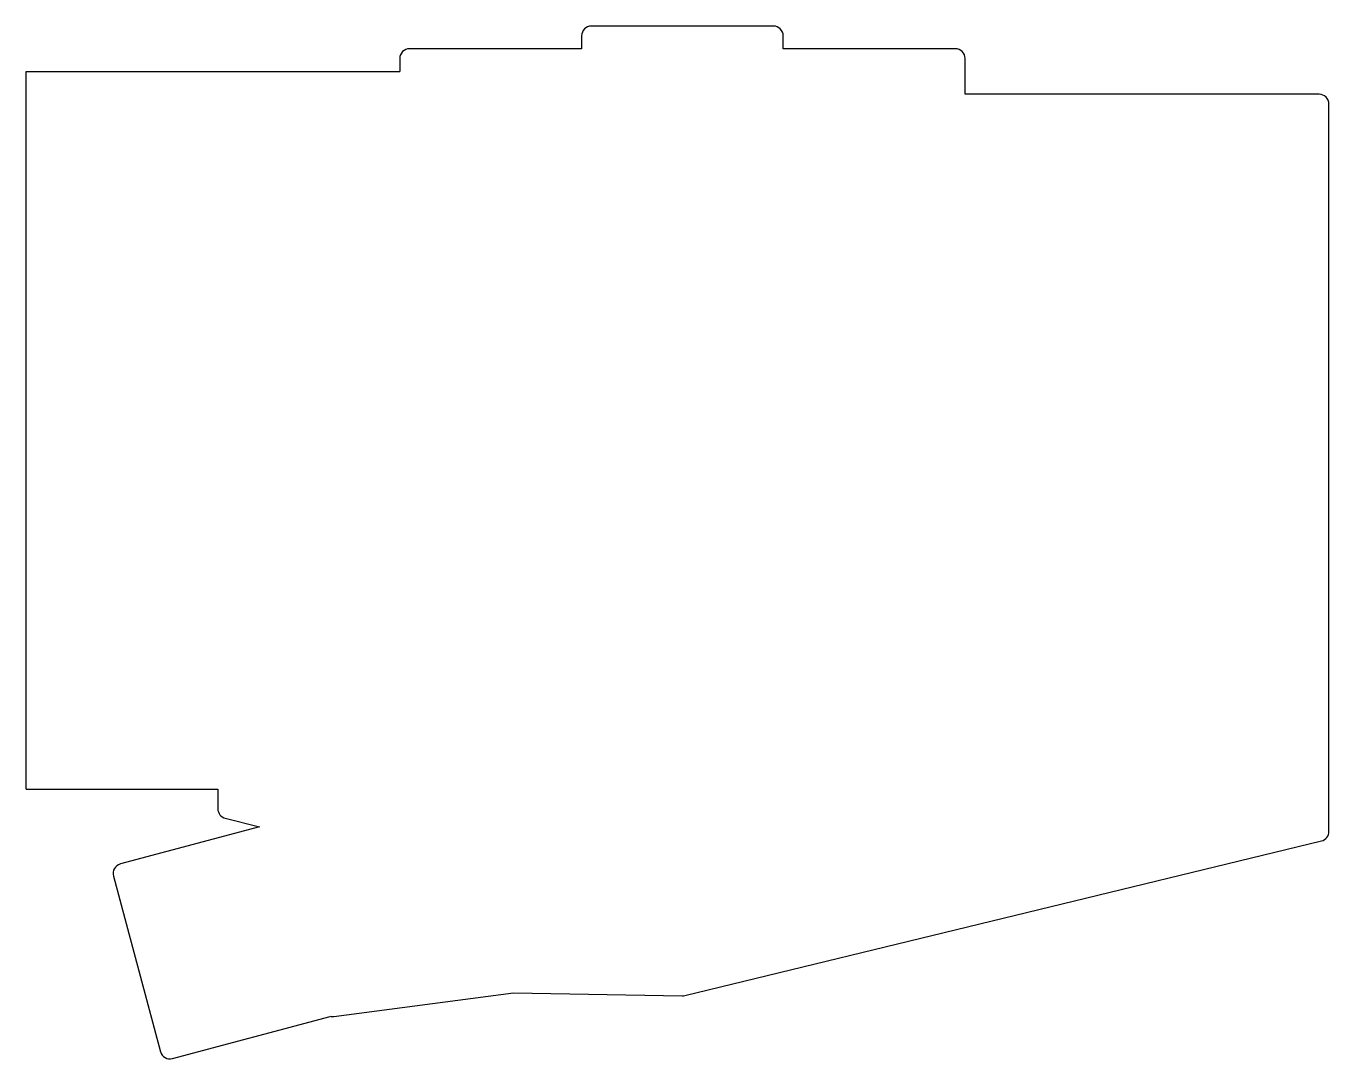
# Model space of a CAD drawing. Header units: millimetres. Extents: x 243 to 375, y -152 to -47.
import ezdxf

# ---------------------------------------------------------------- set-up
doc = ezdxf.new("R2010")
doc.units = ezdxf.units.MM

msp = doc.modelspace()

# ---------------------------------------------------------------- linework, layer by layer
for p, q in [((318.75, -47.31), (300.25, -47.31)), ((299.25, -48.31), (299.25, -49.62)), ((319.75, -49.62), (319.75, -48.31)), ((299.25, -49.62), (281.75, -49.62)), ((337.25, -49.62), (319.75, -49.62)), ((280.75, -50.62), (280.75, -51.94)), ((338.25, -54.25), (338.25, -50.62)), ((242.75, -51.94), (280.75, -51.94)), ((242.75, -124.94), (242.75, -51.94)), ((374.25, -54.25), (338.25, -54.25)), ((375.25, -129.25), (375.25, -55.25)), ((242.75, -124.94), (262.25, -124.94)), ((262.25, -124.94), (262.25, -126.94)), ((263.01, -127.91), (266.48, -128.78)), ((266.48, -128.78), (252.34, -132.56)), ((309.74, -145.95), (374.49, -130.22)), ((251.63, -133.79), (256.42, -151.66)), ((274.05, -148.09), (292.32, -145.68)), ((292.32, -145.68), (309.48, -145.97)), ((257.64, -152.37), (273.69, -148.07))]:
    msp.add_line(p, q)
for centre, start, end in [((300.25, -48.31), 90, 180), ((318.75, -48.31), 0, 90), ((281.75, -50.62), 90, 180), ((337.25, -50.62), 0, 90), ((374.25, -55.25), 0, 90), ((263.25, -126.94), 180, 255.956), ((374.25, -129.25), 283.6504, 0), ((252.6, -133.53), 105, 195), ((309.5, -144.97), 269.0196, 283.6504), ((273.92, -147.09), 256.6813, 277.5), ((257.39, -151.4), 195, 285)]:
    msp.add_arc(centre, 1, start, end)

doc.saveas('drawing.dxf')
